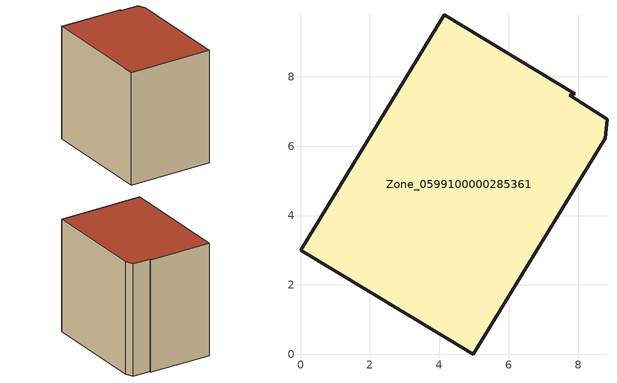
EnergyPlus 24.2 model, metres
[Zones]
Zone_0599100000285361
 floor ground (C_G): 0,3.01 4.14,9.79 7.91,7.52 7.76,7.47 8.83,6.78 8.78,6.23 4.98,0 z0
 wall outside (C_F): 4.98,0 8.78,6.23 8.83,6.78 7.76,7.47 7.91,7.52 4.14,9.79 0,3.01 4.98,0 z0:7.77
 roof outside (C_R): 7.91,7.52 4.14,9.79 0,3.01 4.98,0 8.78,6.23 8.83,6.78 7.76,7.47 z7.77
[BUILDING]
Pand.0599100000285361: North Axis=0; Terrain=City; Loads Convergence Tolerance Value=0.04; Temperature Convergence Tolerance Value=0.4; Solar Distribution=FullExterior; Maximum Number of Warmup Days=25; Minimum Number of Warmup Days=1
[Site:Location]
Rotterdam.The.Hague.AP_ZH_NLD Design_Conditions: Latitude=51.96; Longitude=4.45; Time Zone=1; Elevation=-4.5
[SITE:GROUNDTEMPERATURE:BUILDINGSURFACE]
18, 18, 18, 18, 18, 18, 18, 18, 18, 18, 18, 18
[MATERIAL] Thermal Absorptance=0.9; Solar Absorptance=0.7; Visible Absorptance=0.7
Name | Roughness | Thickness | Conductivity | Density | Specific Heat
G.TI.1946-1964 | MediumSmooth | 0.15 | 1 | 540 | 1210
F.TI.1946-1964 | Rough | 0.3 | 0.857143 | 1920 | 840
R.TI.1946-1964 | MediumRough | 0.2 | 0.277778 | 1500 | 1000
[CONSTRUCTION]
C_G: G.TI.1946-1964
C_F: F.TI.1946-1964
C_R: R.TI.1946-1964
[ZONE]
Zone_0599100000285361: Type=1; Multiplier=1; Ceiling Height=Autocalculate; Volume=Autocalculate; Floor Area=autocalculate; Part of Total Floor Area=Yes
[ZONEINFILTRATION:DESIGNFLOWRATE]
Infil_Zone_0599100000285361: Zone or ZoneList or Space or SpaceList=Zone_0599100000285361; Schedule=AlwaysOn; Design Flow Rate Calculation Method=Flow/Area; Flow Rate per Floor Area=0.003; Constant Term Coefficient=1; Temperature Term Coefficient=0; Velocity Term Coefficient=0; Velocity Squared Term Coefficient=0
[HVACTEMPLATE:ZONE:IDEALLOADSAIRSYSTEM]
Zone_0599100000285361: Maximum Heating Supply Air Temperature=50; Minimum Cooling Supply Air Temperature=13; Maximum Heating Supply Air Humidity Ratio=0.0156; Minimum Cooling Supply Air Humidity Ratio=0.0077; Heating Limit=NoLimit; Cooling Limit=NoLimit; Dehumidification Control Type=ConstantSensibleHeatRatio; Cooling Sensible Heat Ratio=0.7; Dehumidification Setpoint=60; Humidification Control Type=None; Humidification Setpoint=30; Outdoor Air Method=None; Outdoor Air Flow Rate per Person=0.00944; Outdoor Air Flow Rate per Zone Floor Area=0; Outdoor Air Flow Rate per Zone=0; Demand Controlled Ventilation Type=None; Outdoor Air Economizer Type=NoEconomizer; Heat Recovery Type=None; Sensible Heat Recovery Effectiveness=0.7; Latent Heat Recovery Effectiveness=0.65
[ZONECONTROL:THERMOSTAT]
ThermostatControl_Zone_0599100000285361: Zone or ZoneList=Zone_0599100000285361; Control Type Schedule=DualSetpointControlType; Control 1=Thermostat_Zone_0599100000285361; Temperature Difference Between Cutout And Setpoint=0
[THERMOSTATSETPOINT:DUALSETPOINT]
Thermostat_Zone_0599100000285361: Heating Setpoint Temperature Schedule=HeatingSetpoint_Zone_0599100000285361; Cooling Setpoint Temperature Schedule=CoolingSetpoint_Zone_0599100000285361
[SCHEDULE:COMPACT]
HeatingSetpoint_Zone_0599100000285361: Through: 12/31, For: AllDays, Until: 24:00, 21
CoolingSetpoint_Zone_0599100000285361: Through: 12/31, For: AllDays, Until: 24:00, 24
DualSetpointControlType: Through: 12/31, For: AllDays, Until: 24:00, 4
AlwaysOn: Through: 12/31, For: AllDays, Until: 24:00, 1
